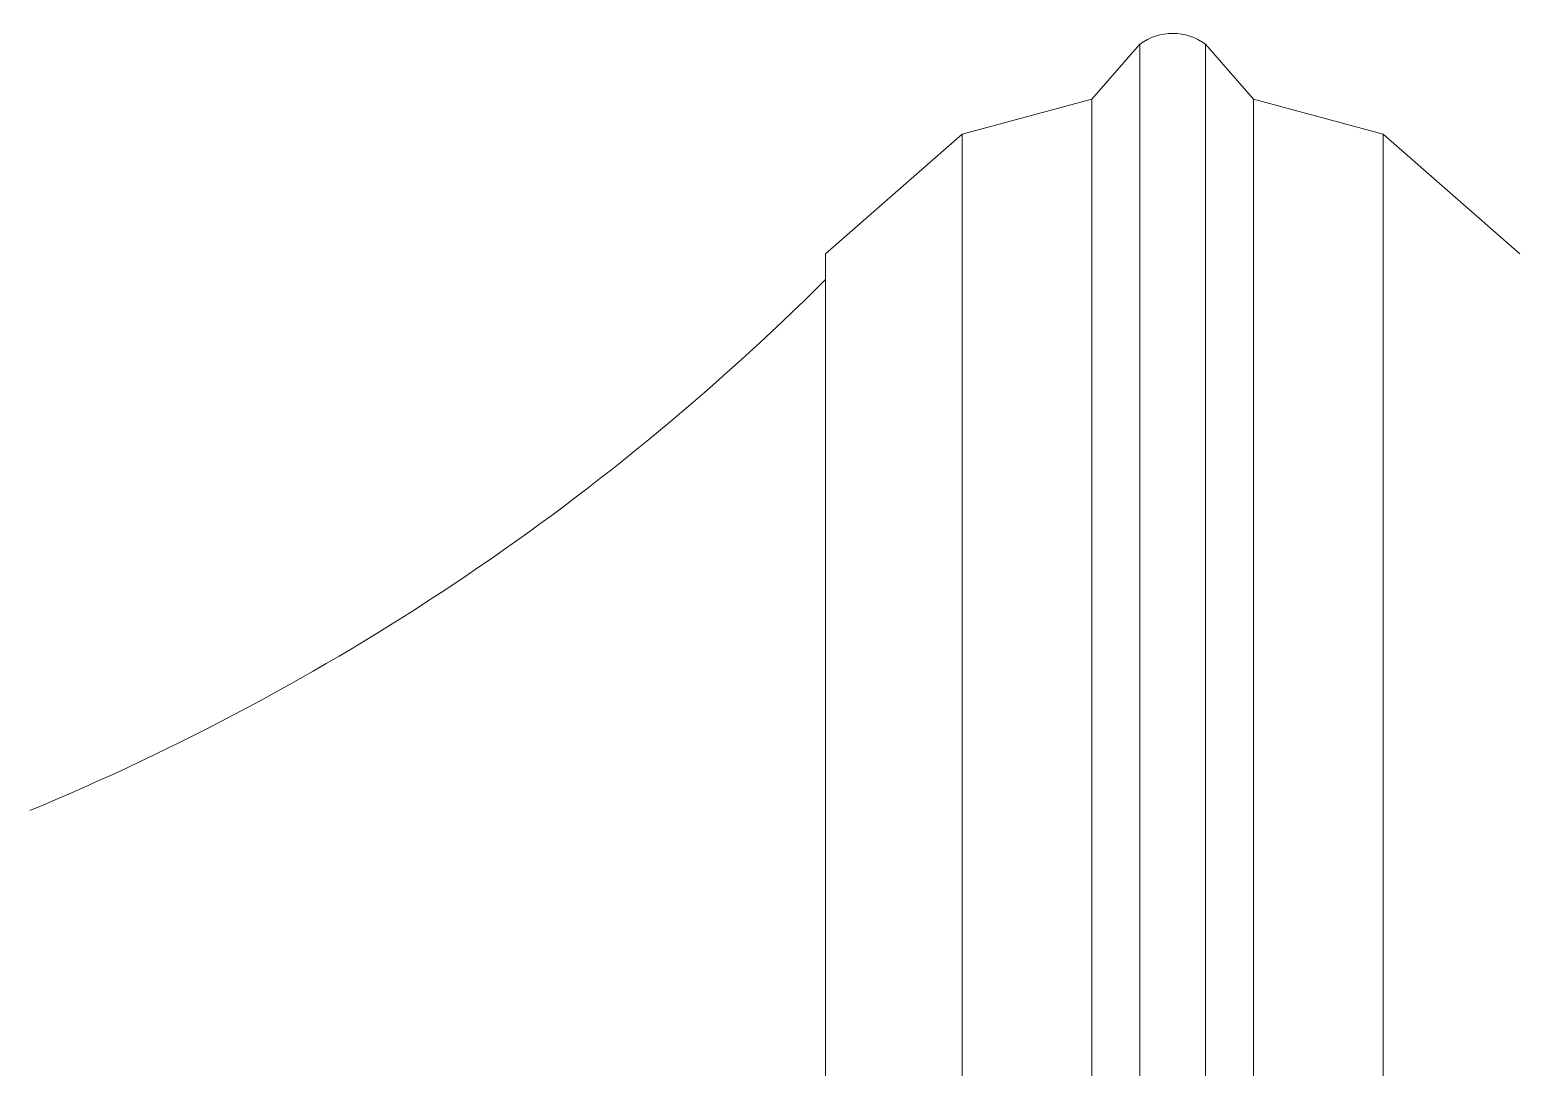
# Model space of a CAD drawing. Header units: metres. Extents: x -5 to 264, y -2 to 18.
# Drawn here: x 9.9706 to 10.3993, y 13.6651 to 13.9642 of the extents above; entities that cross this region are included whole.
import ezdxf

# ---------------------------------------------------------------- set-up
doc = ezdxf.new("R2010")
doc.units = ezdxf.units.M
doc.layers.add('A-ROOF', color=7, linetype='Continuous', lineweight=9)

# ---------------------------------------------------------------- blocks, each defined once
blk = doc.blocks.new('Telhados 1 - Telhados 1-4018348-CORTE A_A')
at = {"layer": 'A-ROOF'}
for p, q in [((10.27671, 13.94412), (10.29051, 13.95999)), ((10.29051, 13.65565), (10.29051, 13.95999)), ((10.30949, 13.95999), (10.32329, 13.94412)), ((10.30949, 13.65565), (10.30949, 13.95999)), ((10.23936, 13.93412), (10.27671, 13.94412)), ((10.27671, 13.63978), (10.27671, 13.94412)), ((10.32329, 13.94412), (10.36064, 13.93412)), ((10.32329, 13.63978), (10.32329, 13.94412)), ((10.19994, 13.8996), (10.23936, 13.93412)), ((10.23936, 13.62977), (10.23936, 13.93412)), ((10.36064, 13.93412), (10.40006, 13.8996)), ((10.36064, 13.62977), (10.36064, 13.93412)), ((10.19994, 13.59525), (10.19994, 13.8996))]:
    blk.add_line(p, q, dxfattribs=at)
for centre, major_axis, start_param, end_param in [((10.3, 13.94719), (0.01594, 0), 0.933002, 2.208591), ((9.69968, 14.3935), (0.70825, 0), 5.104866, 5.4967)]:
    blk.add_ellipse(centre, major_axis=major_axis, ratio=0.99995, start_param=start_param, end_param=end_param, dxfattribs=at)

msp = doc.modelspace()

# ---------------------------------------------------------------- block references
at = {"layer": 'A-ROOF'}
msp.add_blockref('Telhados 1 - Telhados 1-4018348-CORTE A_A', (0, 0), dxfattribs=at)

doc.saveas('drawing.dxf')
